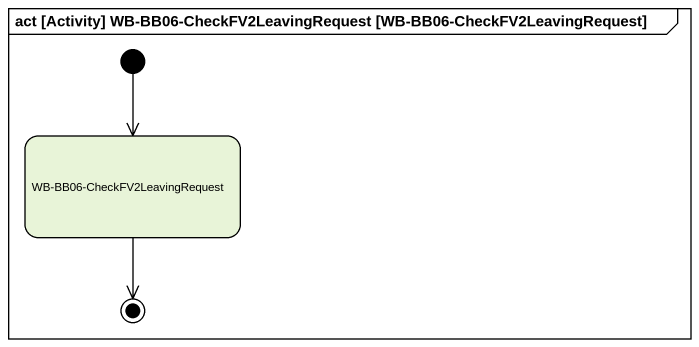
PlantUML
@startuml
mainframe act [Activity] WB-BB06-CheckFV2LeavingRequest [WB-BB06-CheckFV2LeavingRequest]
hide empty description
state "WB-BB06-CheckFV2LeavingRequest" as WB_BB06_CheckFV2LeavingReque
[*] --> WB_BB06_CheckFV2LeavingReque
WB_BB06_CheckFV2LeavingReque --> [*]
@enduml
